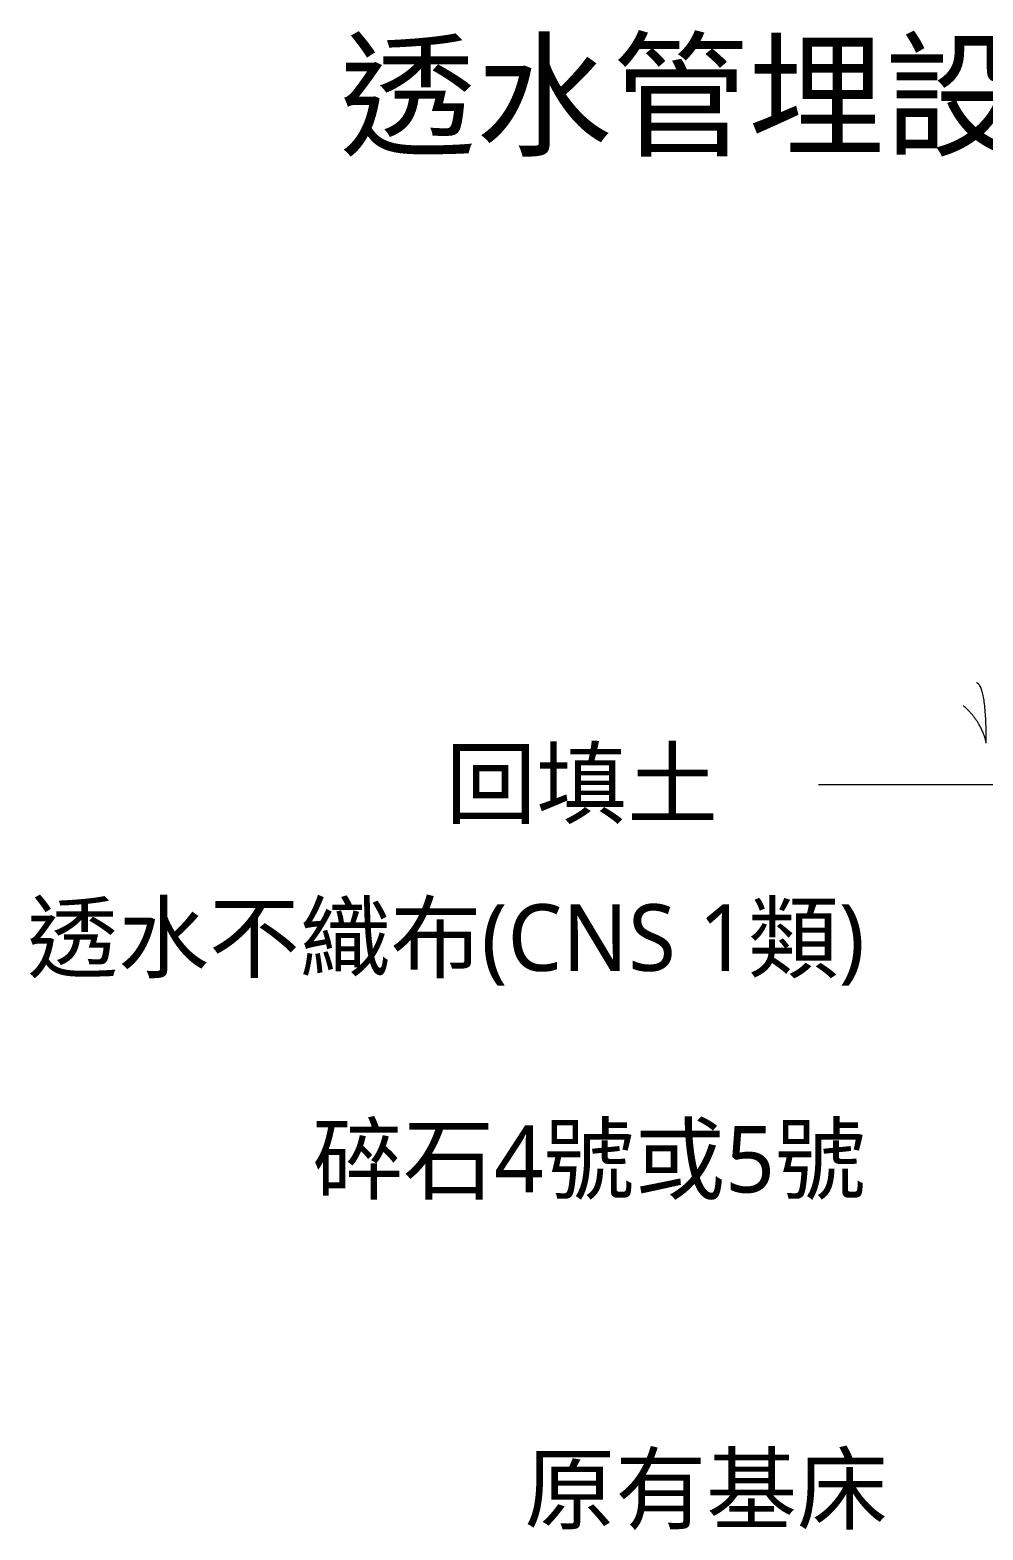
# Model space of a CAD drawing. Header units: millimetres. Extents: x 4229 to 8429, y -1187 to 1783.
# Drawn here: x 5602.8 to 5889, y 231.9 to 682.2 of the extents above; entities that cross this region are included whole.
import ezdxf

# ---------------------------------------------------------------- set-up
doc = ezdxf.new("R2010")
doc.units = ezdxf.units.MM
doc.styles.add('微軟正黑體-20', font='Microsoft JhengHei.ttf', dxfattribs={"height": 20})
doc.styles.add('微軟正黑體-30', font='Microsoft JhengHei.ttf', dxfattribs={"height": 30})

msp = doc.modelspace()

# ---------------------------------------------------------------- linework, layer by layer
at = {"lineweight": 5}
msp.add_line((5988.4, 455.63), (5839.57, 455.63), dxfattribs=at)
for points in [[(5889.96, 468.09), (5889.96, 485.54), (5887.04, 486.25)], [(5889.96, 468.09), (5888.71, 474.42), (5883.06, 479.41)]]:
    msp.add_open_spline(points, degree=2, dxfattribs=at)

# ---------------------------------------------------------------- texts
for s, height, style, p in [('透水管埋設剖面', 30, '微軟正黑體-30', (5695.75, 647.5, 326.37)), ('回填土', 20, '微軟正黑體-20', (5727.54, 446.05)), ('透水不織布(CNS 1類)', 20, '微軟正黑體-20', (5601.94, 399.78)), ('碎石4號或5號', 20, '微軟正黑體-20', (5687.57, 333.26)), ('原有基床', 20, '微軟正黑體-20', (5751.26, 234.27))]:
    msp.add_text(s, height=height, dxfattribs=dict(at, style=style)).set_placement(p)

doc.saveas('drawing.dxf')
